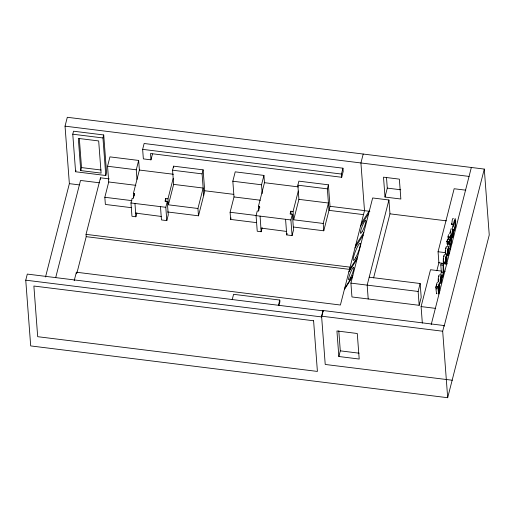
<?xml version="1.0" encoding="UTF-8"?>
<svg xmlns="http://www.w3.org/2000/svg" width="515" height="515" viewBox="0 0 515 515"><rect width="100%" height="100%" fill="white"/><g stroke="black" fill="none" stroke-linecap="round" stroke-linejoin="round"><path stroke-width="0.77" d="M443.621 258.511L443.563 260.159M445.681 250.425L445.63 252.08M445.707 263.989L446.505 260.332A2.871 0.457 -82.9 0 0 446.737 258.17L446.737 257.461L445.423 262.438L445.642 257.371L446.711 254.378L446.936 259.103L445.707 263.989L443.627 263.725L443.962 261.768M447.915 254.313L447.773 255.904L449.003 251.017L448.771 246.292L447.709 249.286L447.49 254.359L448.803 249.376L448.803 250.084A2.871 0.457 -82.9 0 1 448.571 252.247L447.915 254.313L445.829 254.049L446.029 253.683M453.812 224.823L453.934 223.877A4.506 0.721 -82.9 0 1 454.623 220.877L455.054 220.497L455.324 224.16L453.979 231.177L455.266 227.186L455.736 221.392L455.209 218.527L454.069 221.36L453.812 224.823L451.726 224.566L452.286 219.879L452.84 218.469L453.4 218.708M449.82 233.643L451.069 228.763M450.129 233.366L450.329 231.692M451.726 224.566L451.848 223.619M437.621 286.598L436.231 286.424L436.913 282.986L437.525 282.381M453.136 225.132L452.067 229.156L454.153 229.413M453.181 226.928L453.38 225.673M436.971 293.28L436.578 293.82L435.793 287.679L436.083 286.095L438.317 286.681L439.488 282.51L439.804 286.713L438.69 291.516L438.889 292.398L439.63 290.241L439.81 290.75L438.664 294.078L437.879 287.937L438.168 286.353M448.971 248.745L450.361 248.912L450.651 247.406A4.049 0.65 -82.9 0 1 450.303 246.421L450.142 239.63L449.872 240.685L449.447 239.411L449.009 242.346L446.923 242.089L447.477 238.954L447.728 239.655M450.155 244.11L451.546 244.284L451.835 242.771A4.049 0.65 -82.9 0 1 451.488 241.786L451.327 234.995L451.056 236.05L450.631 234.776L450.187 237.718L448.102 237.454L448.275 235.407L448.855 234.525M446.923 242.089L447.245 240.705M448.102 237.454L448.288 236.585M449.009 242.346L449.434 240.904L449.235 244.31L447.149 244.046L447.464 241.69M450.187 237.718L450.619 236.269L450.419 239.675L449.029 239.501M45.52 276.98L69.364 183.655L65.038 126.156L67.304 117.285L484.293 169.081L489.25 234.982L447.683 397.715L30.694 345.919L25.75 280.179L27.308 274.089L323.201 310.841L321.65 316.931L25.75 280.179M72.77 134.203L73.536 131.209L103.727 134.962L106.547 172.519L105.787 175.512L75.596 171.759L72.77 134.203L102.961 137.956L105.787 175.512M75.596 171.759L75.975 170.265M80.752 170.581L78.332 138.413L98.68 140.936L101.101 173.111L80.752 170.581L81.518 167.587L79.336 138.554M55.691 277.662L80.52 180.45L99.305 182.78M102.961 137.956L103.727 134.962M74.192 280.726L76.362 272.223L340.402 305.022L364.523 210.596L330.018 206.315L328.403 184.814L298.874 181.145L297.844 185.181L298.912 199.357L293.692 219.796L323.214 223.459L323.768 230.791L293.576 227.038M76.935 272.995L86.211 236.668L86.037 234.351L100.483 177.804L109.257 178.892M131.312 207.667L105.369 204.442L104.828 197.277L108.736 181.975L107.551 166.242L109.946 156.875L138.657 160.442L139.378 170.034L133.359 193.595L133.649 197.432M136.984 179.4L136.263 169.808L138.657 160.442M142.642 149.356L144.136 143.498L342.958 168.193L343.202 171.418L341.702 177.276L150.496 153.522L150.972 159.837L143.357 158.89L142.642 149.356L341.464 174.051L341.702 177.276M136.887 212.747L135.863 216.764L131.962 216.281L130.965 202.968L132.162 198.281L133.327 198.423L134.524 193.737L133.359 193.595M150.972 159.837L152.472 153.979M198.487 215.811L197.94 208.485L168.418 204.816L173.639 184.376L172.57 170.201L173.6 166.165L203.122 169.834L204.738 191.335L198.487 215.811L167.51 211.961M168.418 204.816L167.967 198.835L165.714 198.552L165.012 201.288L167.266 201.565L168.27 214.877L166.802 220.607L161.472 219.944L160.474 206.631M166.802 220.607L165.804 207.294L167.266 201.565M167.967 198.835L173.188 178.396M203.708 195.372L202.092 173.87L203.122 169.834M197.94 208.485L203.161 188.046L173.639 184.376M256.586 222.647L230.643 219.422L230.102 212.257L234.01 196.949L232.832 181.216L235.22 171.849L263.931 175.415L264.478 182.69L258.459 206.257L258.807 210.867M230.643 219.422L231.035 217.884M232.188 299.73L233.572 294.316L279.774 300.052L279.909 301.829L278.918 305.698M262.199 193.595L261.536 184.782L263.931 175.415M262.167 227.72L261.137 231.737L257.243 231.254L256.064 215.631L257.262 210.944L258.427 211.086L259.624 206.399L258.459 206.257M293.692 219.796L293.067 211.491L290.814 211.214L290.119 213.95L292.366 214.227L293.544 229.857L292.082 235.58L286.746 234.924L285.574 219.293M286.746 234.924L287.132 233.424M292.082 235.58L290.904 219.957L292.366 214.227M293.067 211.491L298.288 191.052M278.39 305.466L279.774 300.052M363.487 214.633L328.988 210.352L327.366 188.851L328.403 184.814M323.214 223.459L328.435 203.019L298.912 199.357M323.768 230.791L330.018 206.315M341.464 174.051L342.958 168.193M452.292 380.244L325.223 364.459L321.592 316.178L323.034 310.513L444.13 325.557L444.175 326.149L484.293 169.081M363.204 154.037L360.918 162.985L364.504 210.674L369.867 211.337M369.204 277.186L420.156 283.514L421.199 297.361L419.171 305.305L351.951 296.955L350.908 283.108L372.654 197.966L388.922 199.987L389.958 213.834L373.594 277.913M338.851 356.509L336.926 330.965L357.275 333.495L359.2 359.039L338.851 356.509L340.293 350.844L338.793 330.894M385.008 197.052L383.508 177.166L399.357 179.136L400.85 199.015L385.008 197.052L387.286 188.104L386.514 177.765M388.922 199.987L367.169 285.13L368.212 298.977M419.171 305.305L418.129 291.458L420.156 283.514M422.332 323.085L421.096 306.586L430.508 269.725L441.258 271.057M447.413 263.854L438.889 262.792L438.059 251.745L454.153 188.741L465.779 190.183M436.842 270.742L439.018 262.238M440.583 275.01L441.336 272.055L440.801 264.942L441.162 263.532L443.248 263.789L443.969 271.334L442.372 277.785C443.692 273.214 442.803 268.444 443.248 263.789M448.333 239.417L448.649 237.055M449.235 244.31L449.614 242.823L450.361 248.912M450.419 239.675L450.799 238.188L451.546 244.284M431.222 324.54L471.347 167.472M447.683 397.715L442.681 331.222L444.13 325.557M438.799 276.774L439.025 276.124M436.784 284.718L436.926 284.241M446.003 248.558L446.241 247.831M443.936 256.644L444.181 255.916M446.917 246.434C445.301 245.752 444.889 254.21 445.572 253.605M445.423 262.438L443.338 262.18L443.505 261.691M444.117 262.586L443.627 263.725M361.273 223.317L369.429 210.609M360.552 226.124L368.708 213.416M355.665 245.275L363.815 232.574M354.97 247.985L363.127 235.278M349.421 269.706L357.577 257.004M348.861 271.901L357.017 259.193M344.644 288.419L352.801 275.712M344.348 289.565L352.505 276.858M65.038 126.156L469.062 176.413M387.286 188.104L400.76 189.778M297.844 185.181L327.366 188.851M172.57 170.201L202.092 173.87M264.478 182.69L298.526 186.919M232.832 181.216L261.536 184.782M139.378 170.034L173.426 174.263M107.551 166.242L136.263 169.808M81.518 167.587L101.082 170.014M204.223 190.692L233.752 194.355M389.958 213.834L446.408 220.845M234.01 196.949L260.332 200.219M451.494 224.102L453.58 224.36M108.736 181.975L135.851 185.342M69.364 183.655L79.336 184.891M447.992 236.733L450.071 236.997M449.344 237.138L450.734 237.312M448.211 238.773L450.297 239.031M230.102 212.257L256.418 215.528M256.064 215.631L290.904 219.957M104.828 197.277L131.943 200.644M446.808 241.368L448.893 241.625M448.159 241.773L449.55 241.947M130.965 202.968L165.804 207.294M447.026 243.402L449.112 243.659M438.059 251.745L445.81 252.711M448.134 253L449.685 253.193M445.404 254.095L447.49 254.359M443.763 262.135L445.848 262.399M440.801 264.942L442.887 265.199M443.563 271.341L445.102 271.534M441.336 272.055L443.421 272.319M86.037 234.351L350.078 267.15M86.211 236.668L350.252 269.461M435.793 287.679L437.879 287.937M350.908 283.108L418.129 291.458M421.096 306.586L435.684 308.395M321.592 316.178L442.681 331.222M340.293 350.844L359.077 353.181M260.075 216.126L260.918 228.081L286.488 231.422M134.975 203.464L135.645 213.107L161.208 216.442M436.083 286.095L436.231 286.424M444.851 254.519C443.151 254.539 443.215 260.069 443.286 262.161M439.643 274.759C438.02 274.707 438.201 280.315 438.136 282.078M436.405 288.522L436.45 289.102M447.632 243.943L447.844 246.711M323.034 310.513L323.092 311.272M290.814 211.214L291.052 214.337M259.624 206.399L259.74 207.938M173.6 166.165L173.716 167.658M165.714 198.552L165.952 201.687M134.524 193.737L134.64 195.275M100.483 177.804L100.592 179.278M76.362 272.223L76.478 273.768M260.918 228.081L261.137 231.737M135.645 213.107L135.863 216.764M438.555 281.428A4.281 0.682 -82.9 0 1 438.484 278.956M438.49 287.937C439.385 295.681 440.068 276.22 438.49 287.937M441.561 278.068C441.458 278.905 441.535 282.111 440.64 281.686A4.281 0.682 -82.9 0 1 440.563 279.214L441.304 276.259L441.561 278.068M453.206 232.477C453.103 233.308 453.181 236.52 452.286 236.095A4.281 0.682 -82.9 0 1 452.209 233.623L452.949 230.669L453.206 232.477M440.261 279.497L440.222 282.342L440.731 283.546A3.779 0.605 -82.9 0 0 441.271 282.181C442.597 278.106 441.51 269.293 440.261 279.497M451.906 233.9L451.867 236.746L452.376 237.949A3.779 0.605 -82.9 0 0 452.917 236.585C454.243 232.516 453.155 223.703 451.906 233.9M445.7 258.768L445.649 260.423L446.447 256L445.7 258.768M447.767 250.683L447.709 252.337L448.507 247.915L447.767 250.683M313.596 320.774L33.881 286.031L37.685 336.688L317.407 371.431L313.596 320.774M362.097 231.718A6.978 1.101 -68.5 0 0 365.888 220.69A6.978 1.101 -68.5 0 0 361.491 228.229A6.978 1.101 -68.5 0 0 362.097 231.718M355.743 257.577A9.193 1.448 -68.5 0 0 360.313 243.453A9.193 1.448 -68.5 0 0 354.294 254.481A9.193 1.448 -68.5 0 0 355.743 257.577M350.554 277.624A6.714 1.056 -68.5 0 0 353.779 267.427A6.714 1.056 -68.5 0 0 349.344 275.725A6.714 1.056 -68.5 0 0 350.554 277.624"/></g></svg>
